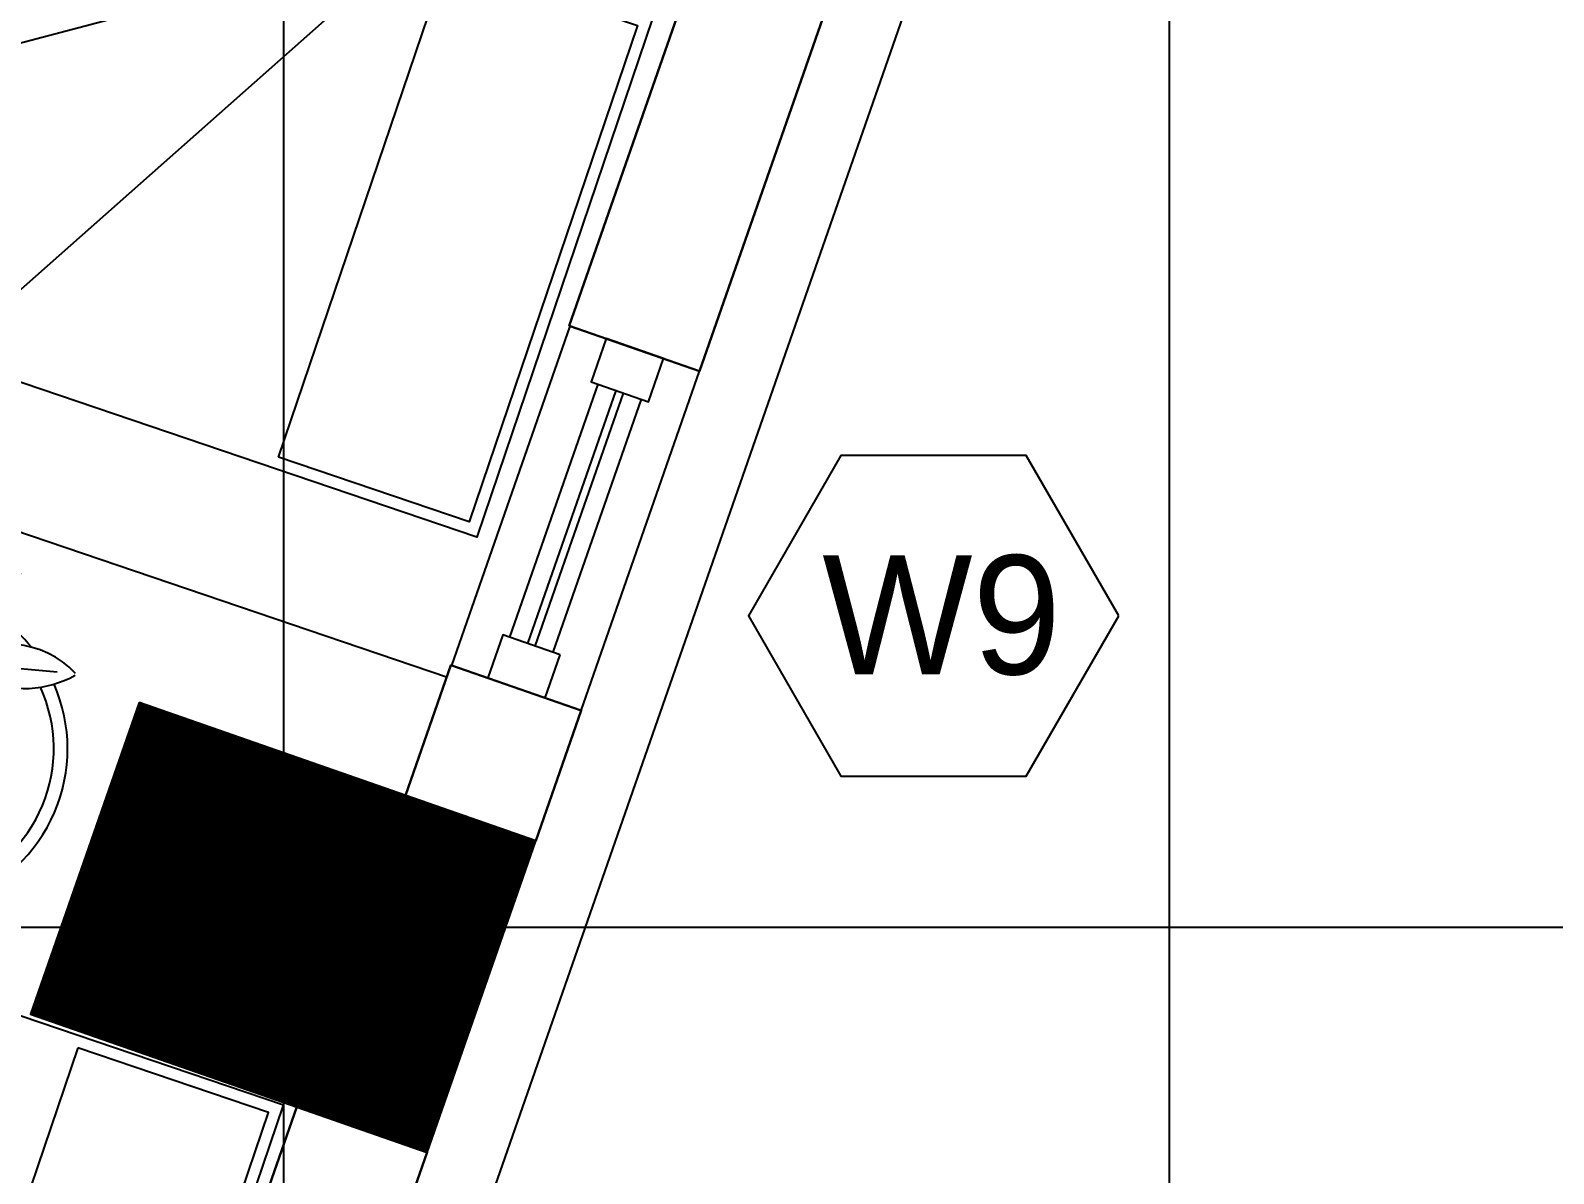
# Model space of a CAD drawing. Header units: millimetres. Extents: x 173236 to 801264, y -94969 to 615039.
# Drawn here: x 650729 to 653268, y 97235 to 99140 of the extents above; entities that cross this region are included whole.
import ezdxf
from ezdxf.enums import TextEntityAlignment as Align

# ---------------------------------------------------------------- set-up
doc = ezdxf.new("R2010")
doc.units = ezdxf.units.MM
doc.header["$MEASUREMENT"] = 0
doc.header["$PDMODE"] = 2
doc.layers.add('00-Def-points', color=7, linetype='Continuous', plot=False)
for name, color, linetype in [('VOX-A-ANNO-DIMS', 160, 'Continuous'), ('VOX-A-ANNO-GRID-LINE', 254, 'Continuous'), ('VOX-A-ANNO-WNTAG', 183, 'Continuous'), ('VOX-A-COLUMN-SECT', 210, 'Continuous'), ('VOX-A-ELEV-1-NEAR', 130, 'Continuous'), ('VOX-A-FLOOR-LINE', 253, 'Continuous'), ('VOX-A-FURN-LAYOUT', 93, 'Continuous'), ('VOX-A-WINDOW', 2, 'Continuous'), ('VOX-A-WINDOW-SILL', 55, 'Continuous')]:
    doc.layers.add(name, color=color, linetype=linetype)
doc.layers.add('VOX-A-WALL-SECT', color=1, linetype='Continuous', lineweight=30)
doc.styles.add('1.5 mm Rotis Annotative', font='', dxfattribs={"height": 1.5})
doc.styles.add('2 mm Rotis Annotative', font='', dxfattribs={"height": 2})
doc.styles.get('1.5 mm Rotis Annotative').set_extended_font_data('Rotis Sans Serif')
doc.styles.get('2 mm Rotis Annotative').set_extended_font_data('Rotis Sans Serif')
doc.linetypes.add('ZIGZAG', pattern='A,0.0001,-0.2,[131,ltypeshp.shx,S=0.2,R=0,X=-0.2,Y=0],-0.4,[131,ltypeshp.shx,S=0.2,R=180,X=0.2,Y=0],-0.2', length=0.8001)
doc.dimstyles.new('1.5 mm Rotis Annotative', dxfattribs={"dimtxt": 1.5, "dimasz": 1, "dimexe": 1.5, "dimexo": 0, "dimgap": 1, "dimtad": 1, "dimdec": 0, "dimrnd": 5, "dimzin": 0, "dimdsep": 46, "dimtxsty": '1.5 mm Rotis Annotative', "dimblk": 'ARCHTICK', "dimcen": 0.09, "dimdle": 1, "dimadec": 0, "dimazin": 0, "dimtfac": 1, "dimtdec": 0, "dimtofl": 0, "dimtmove": 1, "dimatfit": 3, "dimfxl": 2, "dimfxlon": 1, "dimtolj": 1, "dimtzin": 0, "dimarcsym": 0})

# ---------------------------------------------------------------- blocks, each defined once
blk = doc.blocks.new('dd')
at = {"layer": 'VOX-A-COLUMN-SECT'}
h = blk.add_hatch(dxfattribs=at)
h.set_pattern_fill('ANSI31', color=256, angle=-19.2318)
h.set_pattern_definition([(25.768153382, (-38843.84027, 170116.5265), (-0.054341326185, 0.112570068262), [])])
h.paths.add_polyline_path([(719465.9, 152201), (719647, 152720.3), (718986.1, 152950.9), (718804.9, 152431.6)])
at = {"layer": 'VOX-A-ANNO-GRID-LINE', "transparency": 33554610}
for p, q in [((720702.9, 167663.3), (720702.9, 143734.2)), ((719226.7, 167547.3), (719226.7, 143618.2)), ((725745.6, 152576), (698004.7, 152576))]:
    blk.add_line(p, q, dxfattribs=at)
at = {"layer": 'VOX-A-COLUMN-SECT'}
blk.add_lwpolyline([(718986.1, 152950.9), (718804.9, 152431.6), (719465.9, 152201), (719647, 152720.3)], close=True, dxfattribs=at)
blk = doc.blocks.new('VOX-A-WINDOW-TAG')
at = {"layer": 'VOX-A-ANNO-WNTAG'}
blk.add_lwpolyline([(3.114, -0.014), (1.571, 2.658), (-1.515, 2.658), (-3.059, -0.014), (-1.515, -2.687), (1.571, -2.687)], close=True, dxfattribs=at)
at = {"style": '2 mm Rotis Annotative', "flags": 1}
blk.add_attdef('WINDOWDIMENSION', text='', height=1.984, dxfattribs=at).set_placement((0.451, -3.053), align=Align.MIDDLE_CENTER)
at = {"layer": 'VOX-A-ANNO-WNTAG', "style": '2 mm Rotis Annotative'}
blk.add_attdef('W1', text='', height=1.984, dxfattribs=at).set_placement((0.163, 0.003), align=Align.MIDDLE)
blk = doc.blocks.new('DOOR & WINDOW')
at = {"xscale": 100, "yscale": 100, "zscale": 100}
blk.add_blockref('VOX-A-WINDOW-TAG', (767171.1, 145240.3), dxfattribs=at).add_auto_attribs({'W1': 'W9'})
blk = doc.blocks.new('*U129')
at = {"layer": 'VOX-A-WINDOW'}
for p, q in [((3, 1.5), (20.583, 1.5)), ((3, 0.25), (20.583, 0.25)), ((3, -0.25), (20.583, -0.25)), ((3, -1.5), (20.583, -1.5))]:
    blk.add_line(p, q, dxfattribs=at)
for points in [[(3, 2), (3, -2), (0, -2), (0, 2)], [(23.583, 2), (23.583, -2), (20.583, -2), (20.583, 2)]]:
    blk.add_lwpolyline(points, close=True, dxfattribs=at)
at = {"layer": 'VOX-A-WINDOW-SILL'}
for p, q in [((0, 4.5), (23.583, 4.5)), ((0, -4.5), (23.583, -4.5))]:
    blk.add_line(p, q, dxfattribs=at)
blk = doc.blocks.new('TYPICAL FLOOR PLAN')
at = {"layer": 'VOX-A-FLOOR-LINE'}
blk.add_lwpolyline([(990589.6, 124212.1), (998958.6, 121312), (995728.7, 112053.3), (994816.9, 112053.6), (994816.9, 112178.3), (985635.3, 112179.7)], dxfattribs=at)
at = {"layer": 'VOX-A-WALL-SECT'}
for points in [[(997650.6, 118640.2), (997392.9, 117901.6), (997610.1, 117825.8), (997867.8, 118564.6)], [(997337, 117043.1), (997119.8, 117118.8), (997195.6, 117336), (997412.8, 117260.2)]]:
    blk.add_lwpolyline(points, close=True, dxfattribs=at)
blk.add_lwpolyline([(997155.9, 116523.9), (996938.7, 116599.5), (996628.1, 115709.2), (996845.3, 115633.6), (997155.9, 116523.9)], dxfattribs=at)
at = {"layer": 'VOX-A-ANNO-DIMS', "xscale": -25.4, "yscale": 25.4, "zscale": 25.4, "rotation": 250.7681533820952}
blk.add_blockref('*U129', (997304.8, 117297.9), dxfattribs=at)
blk = doc.blocks.new('BED3')
at = {"layer": 'VOX-A-FURN-LAYOUT', "lineweight": -3}
for points in [[(4932.245, 1312.428), (4932.245, 1276.436), (4854.251, 1276.436), (4854.251, 1312.428)], [(4891.245, 1312.644), (4901.044, 1296.641), (4870.569, 1276.436)], [(4868.252, 1311.643), (4868.252, 1277.241), (4855.037, 1277.241), (4855.037, 1311.643)]]:
    blk.add_lwpolyline(points, close=True, dxfattribs=at)
blk = doc.blocks.new('bdd')
at = {"xscale": -25.39999999999991, "yscale": 25.39999999999999, "zscale": 25.39999999999999, "rotation": 269.9454748640658}
blk.add_blockref('BED3', (760341.7, -204599.3), dxfattribs=at)
blk = doc.blocks.new('FLOWER BASE')
at = {"layer": 'VOX-A-FURN-LAYOUT'}
for points in [[(642191.6, 165556.9, 0.32142), (642113.3, 165677.7, 0.288488), (642162.4, 165545.8)], [(642214.4, 165546.7, 0.205074), (642299.2, 165679.8, 0.287294), (642187.4, 165531.5)], [(642186.8, 165528.6, 0.405675), (642017.7, 165523.8, 0.269705), (642189, 165529.7)], [(642146.8, 165511.1, 0.306071), (642099.6, 165375.8, 0.183162), (642180.1, 165474.7)], [(642016.5, 165306.2, 0.32993), (641846, 165333.6, 0.349392), (642039.7, 165274.6, 0.009084), (642037.1, 165279.5)], [(642200.8, 165074, -0.459891), (642041.7, 165274.8, 0.339338), (641911.1, 165092.5)]]:
    blk.add_lwpolyline(points, format="xyb", dxfattribs=at)
for points in [[(642176.2, 165551.6), (642127.3, 165651)], [(642205.4, 165556.2), (642280.1, 165656.3)], [(642158.8, 165532), (642048.8, 165526.8)], [(642219.1, 165528.7), (642359.9, 165515.7)], [(642166.3, 165502.4), (642109.4, 165400.7)], [(642198.8, 165507.1), (642250.2, 165365.6)], [(642026.9, 165433.1), (642035.9, 165298.6)], [(641870.1, 165326.2), (642009.3, 165284.4)], [(642271.5, 165336.9), (642072.6, 165286.2)], [(641924.6, 165113.1), (642026.8, 165247.8)], [(642187, 165085.7), (642060.6, 165247.8)]]:
    blk.add_lwpolyline(points, dxfattribs=at)
blk.add_lwpolyline([(642042.1, 165273.8, 0.316878), (642296.3, 165341.9, 0.372065)], format="xyb", close=True, dxfattribs=at)
for centre, radius, start, end in [((642109, 165387.5), 268.4, 89.6411, 228.9807), ((642109, 165387.5), 268.4, 63.8452, 80.495), ((642109, 165387.5), 245.5, 89.35, 190.5451), ((642109, 165387.5), 245.5, 64.7736, 74.2438), ((642109, 165387.5), 268.4, 39.1315, 53.3368), ((642109, 165387.5), 245.5, 45.185, 53.3148), ((642279.6, 165410.3), 151.4, 42.8723, 128.2141), ((642242.6, 165650.5), 131.8, 241.2524, 245.1362), ((642342, 165477.8), 162.2, 160.5414, 226.1133), ((642101.3, 165712.3), 200.5, 294.6734, 296.7994), ((642143.4, 165408.1), 131.1, 335.0401, 69.4031), ((642304.2, 165665.6), 177.6, 247.0203, 298.9581), ((642109, 165387.5), 245.5, 289.9329, 24.6845), ((642109, 165387.5), 268.4, 289.6582, 23.6572), ((642134.8, 165375.9), 137.2, 141.8097, 227.7228), ((641944.1, 165360.1), 130.6, 318.8818, 50.6287), ((642109, 165387.5), 245.5, 201.4819, 228.0963), ((642024.9, 165094.6), 178.9, 354.494, 69.3439), ((641899.3, 165238.9), 146, 274.9255, 348.7756), ((642109, 165387.5), 245.5, 249.0253, 260.8026), ((642109, 165387.5), 268.4, 247.5202, 266.3562)]:
    blk.add_arc(centre, radius, start, end, dxfattribs=at)
blk = doc.blocks.new('1ST FLOOR FURNITURE')
at = {"layer": 'VOX-A-FLOOR-LINE', "linetype": 'ZIGZAG'}
blk.add_line((650406.9, 165334.9), (652401.4, 164658.4), dxfattribs=at)
at = {"layer": 'VOX-A-ELEV-1-NEAR'}
blk.add_blockref('FLOWER BASE', (9390.5, -848.8), dxfattribs=at)
at = {"layer": 'VOX-A-WALL-SECT', "xscale": -1, "rotation": 71.20966551486889}
blk.add_blockref('bdd', (831137.5, 942577.9), dxfattribs=at)
at = {"layer": 'VOX-A-WALL-SECT', "rotation": 71.31871578673672}
blk.add_blockref('bdd', (320824.6, -561977.5), dxfattribs=at)
blk = doc.blocks.new('_ArchTick')
at = {"color": 0, "linetype": 'ByBlock', "const_width": 0.15}
blk.add_lwpolyline([(-0.5, -0.5), (0.5, 0.5)], dxfattribs=at)
blk = doc.blocks.new('*D462')
at = {"layer": 'Defpoints', "color": 0, "transparency": 16777216}
for p in [(651515.1, 163991.2), (654799.6, 163991.2), (651204.5, 163100.9)]:
    blk.add_point(p, dxfattribs=at)
at = {"layer": 'VOX-A-ANNO-DIMS', "color": 0, "lineweight": -2, "transparency": 16777216}
for p, q in [((654799.6, 163000.9), (654799.6, 164091.2)), ((654599.6, 163991.2), (654949.6, 163991.2)), ((654599.6, 163100.9), (654949.6, 163100.9))]:
    blk.add_line(p, q, dxfattribs=at)
at = {"layer": 'VOX-A-ANNO-DIMS', "color": 0, "lineweight": -2, "transparency": 16777216, "xscale": 100, "yscale": 100, "zscale": 100}
for p, rotation in [((654799.6, 163991.2), 90), ((654799.6, 163100.9), 270)]:
    blk.add_blockref('_ArchTick', p, dxfattribs=dict(at, rotation=rotation))
at = {"layer": 'VOX-A-ANNO-DIMS', "color": 0, "transparency": 16777216, "insert": (654623.4, 163546.1), "char_height": 150, "attachment_point": 5, "rotation": 90, "style": '1.5 mm Rotis Annotative'}
blk.add_mtext('\\A1;890', dxfattribs=at)
blk = doc.blocks.new('*D463')
at = {"layer": 'Defpoints', "color": 0, "transparency": 16777216}
for p in [(651696.2, 164510.4), (654799.6, 164510.4), (651515.1, 163991.2)]:
    blk.add_point(p, dxfattribs=at)
at = {"layer": 'VOX-A-ANNO-DIMS', "color": 0, "lineweight": -2, "transparency": 16777216}
for p, q in [((654799.6, 163891.2), (654799.6, 164610.4)), ((654599.6, 164510.4), (654949.6, 164510.4)), ((654599.6, 163991.2), (654949.6, 163991.2))]:
    blk.add_line(p, q, dxfattribs=at)
at = {"layer": 'VOX-A-ANNO-DIMS', "color": 0, "lineweight": -2, "transparency": 16777216, "xscale": 100, "yscale": 100, "zscale": 100}
for p, rotation in [((654799.6, 164510.4), 90), ((654799.6, 163991.2), 270)]:
    blk.add_blockref('_ArchTick', p, dxfattribs=dict(at, rotation=rotation))
at = {"layer": 'VOX-A-ANNO-DIMS', "color": 0, "transparency": 16777216, "insert": (654623.4, 164250.8), "char_height": 150, "attachment_point": 5, "rotation": 90, "style": '1.5 mm Rotis Annotative'}
blk.add_mtext('\\A1;520', dxfattribs=at)
blk = doc.blocks.new('*D464')
at = {"layer": 'Defpoints', "color": 0, "transparency": 16777216}
for p in [(651771.9, 164727.5), (654799.6, 164727.5), (651696.2, 164510.4)]:
    blk.add_point(p, dxfattribs=at)
at = {"layer": 'VOX-A-ANNO-DIMS', "color": 0, "lineweight": -2, "transparency": 16777216}
for p, q in [((655328.2, 164777.5), (655328.2, 165283.2)), ((654799.6, 164410.4), (654799.6, 164827.5)), ((654799.6, 164618.9), (655328.2, 164777.5)), ((654599.6, 164727.5), (654949.6, 164727.5)), ((654599.6, 164510.4), (654949.6, 164510.4))]:
    blk.add_line(p, q, dxfattribs=at)
at = {"layer": 'VOX-A-ANNO-DIMS', "color": 0, "lineweight": -2, "transparency": 16777216, "xscale": 100, "yscale": 100, "zscale": 100}
for p, rotation in [((654799.6, 164727.5), 90), ((654799.6, 164510.4), 270)]:
    blk.add_blockref('_ArchTick', p, dxfattribs=dict(at, rotation=rotation))
at = {"layer": 'VOX-A-ANNO-DIMS', "color": 0, "transparency": 16777216, "insert": (655152, 165030.3), "char_height": 150, "attachment_point": 5, "rotation": 90, "style": '1.5 mm Rotis Annotative'}
blk.add_mtext('\\A1;215', dxfattribs=at)
blk = doc.blocks.new('*D465')
at = {"layer": 'Defpoints', "color": 0, "transparency": 16777216}
for p in [(651969.2, 165293.1), (654799.6, 165293.1), (651771.9, 164727.5)]:
    blk.add_point(p, dxfattribs=at)
at = {"layer": 'VOX-A-ANNO-DIMS', "color": 0, "lineweight": -2, "transparency": 16777216}
for p, q in [((654799.6, 164627.5), (654799.6, 165393.1)), ((654599.6, 165293.1), (654949.6, 165293.1)), ((654599.6, 164727.5), (654949.6, 164727.5))]:
    blk.add_line(p, q, dxfattribs=at)
at = {"layer": 'VOX-A-ANNO-DIMS', "color": 0, "lineweight": -2, "transparency": 16777216, "xscale": 100, "yscale": 100, "zscale": 100}
for p, rotation in [((654799.6, 165293.1), 90), ((654799.6, 164727.5), 270)]:
    blk.add_blockref('_ArchTick', p, dxfattribs=dict(at, rotation=rotation))
at = {"layer": 'VOX-A-ANNO-DIMS', "color": 0, "transparency": 16777216, "insert": (654623.4, 165010.3), "char_height": 150, "attachment_point": 5, "rotation": 90, "style": '1.5 mm Rotis Annotative'}
blk.add_mtext('\\A1;565', dxfattribs=at)
blk = doc.blocks.new('*D466')
at = {"layer": 'Defpoints', "color": 0, "transparency": 16777216}
for p in [(652227, 166031.9), (654799.6, 166031.9), (651969.2, 165293.1)]:
    blk.add_point(p, dxfattribs=at)
at = {"layer": 'VOX-A-ANNO-DIMS', "color": 0, "lineweight": -2, "transparency": 16777216}
for p, q in [((654799.6, 165193.1), (654799.6, 166131.9)), ((654599.6, 166031.9), (654949.6, 166031.9)), ((654599.6, 165293.1), (654949.6, 165293.1))]:
    blk.add_line(p, q, dxfattribs=at)
at = {"layer": 'VOX-A-ANNO-DIMS', "color": 0, "lineweight": -2, "transparency": 16777216, "xscale": 100, "yscale": 100, "zscale": 100}
for p, rotation in [((654799.6, 166031.9), 90), ((654799.6, 165293.1), 270)]:
    blk.add_blockref('_ArchTick', p, dxfattribs=dict(at, rotation=rotation))
at = {"layer": 'VOX-A-ANNO-DIMS', "color": 0, "transparency": 16777216, "insert": (654623.4, 165662.5), "char_height": 150, "attachment_point": 5, "rotation": 90, "style": '1.5 mm Rotis Annotative'}
blk.add_mtext('\\A1;740', dxfattribs=at)
blk = doc.blocks.new('DIM')
at = {"layer": 'VOX-A-ANNO-DIMS'}
for base, p1, p2, picture, middle in [((654799.6, 166031.9), (651969.2, 165293.1), (652227, 166031.9), '*D466', (654623.4, 165662.5)), ((654799.6, 165293.1), (651771.9, 164727.5), (651969.2, 165293.1), '*D465', (654623.4, 165010.3)), ((654799.6, 164727.5), (651696.2, 164510.4), (651771.9, 164727.5), '*D464', (655152, 164877.5)), ((654799.6, 164510.4), (651515.1, 163991.2), (651696.2, 164510.4), '*D463', (654623.4, 164250.8)), ((654799.6, 163991.2), (651204.5, 163100.9), (651515.1, 163991.2), '*D462', (654623.4, 163546.1))]:
    dim = blk.add_linear_dim(base=base, p1=p1, p2=p2, angle=270, dimstyle='1.5 mm Rotis Annotative', dxfattribs=at)
    dim.commit()
    dim.dimension.update_dxf_attribs({"geometry": picture, "text_midpoint": middle})

msp = doc.modelspace()

# ---------------------------------------------------------------- block references
at = {"layer": '00-Def-points'}
msp.add_blockref('DOOR & WINDOW', (-114939.7, -47074.6), dxfattribs=at)
at = {"layer": 'VOX-A-ANNO-GRID-LINE'}
msp.add_blockref('dd', (-68075.9, -54931.2), dxfattribs=at)

# ---------------------------------------------------------------- next in the draw order: block references
msp.add_blockref('TYPICAL FLOOR PLAN', (-345765.8, -19253.9))

# ---------------------------------------------------------------- next in the draw order: block references
msp.add_blockref('DIM', (-125, -66721.2))
at = {"layer": 'VOX-A-ELEV-1-NEAR'}
msp.add_blockref('1ST FLOOR FURNITURE', (-977.1, -66596.2), dxfattribs=at)

doc.saveas('drawing.dxf')
